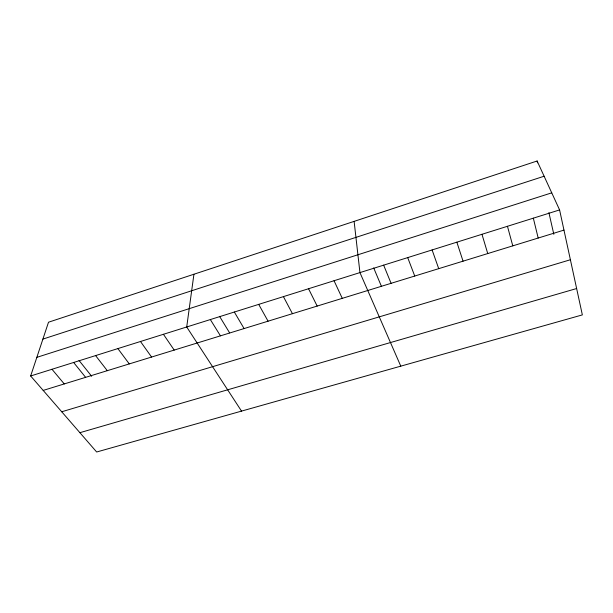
<?xml version="1.0" encoding="UTF-8"?>
<svg xmlns="http://www.w3.org/2000/svg" width="613" height="613" viewBox="0 0 613 613"><rect width="100%" height="100%" fill="white"/><g stroke="black" fill="none" stroke-linecap="round" stroke-linejoin="round"><path stroke-width="0.92" d="M193.93 274.233L186.712 326.982L241.522 411.108M30.65 375.976L48.511 322.216L537.126 160.997L559.592 209.922L582.35 314.898L96.662 452.003L30.65 375.976L559.592 209.922M42.902 339.096L544.122 176.23M36.834 357.356L551.746 192.842M43.186 390.412L563.968 230.105M61.729 411.767L570.396 259.751M79.889 432.686L576.634 288.531M51.99 369.279L64.258 383.93M73.637 362.482L85.621 377.347M79.046 360.467L91.651 376.259M95.597 355.586L107.29 370.681M117.872 348.59L129.274 363.907M140.484 341.495L151.572 357.05M163.426 334.292L174.199 350.084M210.343 319.565L220.45 335.847M219.554 316.339L229.614 332.867M234.335 312.032L244.089 328.568M258.694 304.385L268.08 321.181M283.421 296.623L292.439 313.687M308.538 288.738L317.166 306.071M334.039 280.731L342.269 298.347M400.787 366.153L359.946 272.593L354.122 221.377M373.692 267.927L381.447 286.386M383.654 265.153L391.086 283.321M407.706 257.606L414.74 276.042M432.104 249.943L438.724 268.655M456.854 242.173L463.053 261.169M481.971 234.289L487.741 253.567M507.464 226.289L512.782 245.859M533.333 218.167L538.183 238.043M537.126 160.997L537.547 162.851M548.896 212.65L553.823 234.312"/></g></svg>
